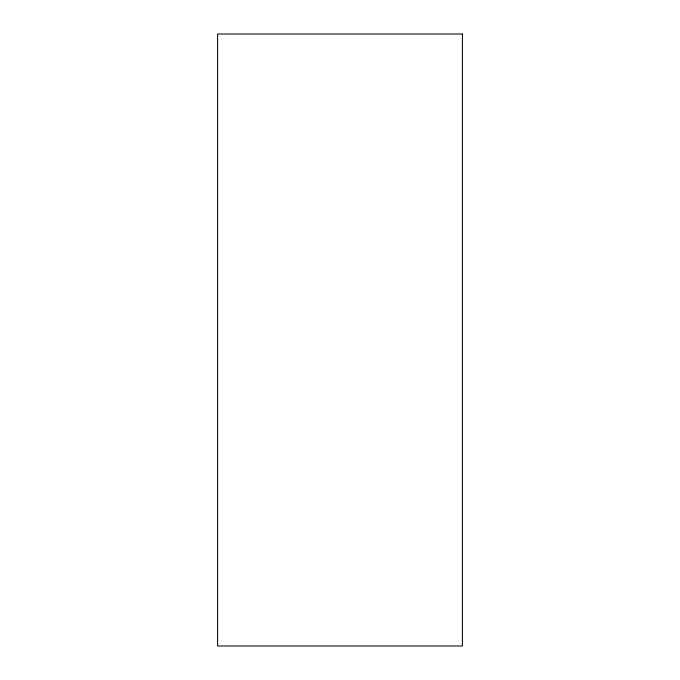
<?xml version="1.0" encoding="UTF-8"?>
<svg xmlns="http://www.w3.org/2000/svg" width="680" height="680" viewBox="0 0 680 680"><rect width="100%" height="100%" fill="white"/><g stroke="black" fill="none" stroke-linecap="round" stroke-linejoin="round"><path stroke-width="1.02" d="M462.4 34L217.6 34L217.6 646L462.4 646L462.4 34"/></g></svg>
